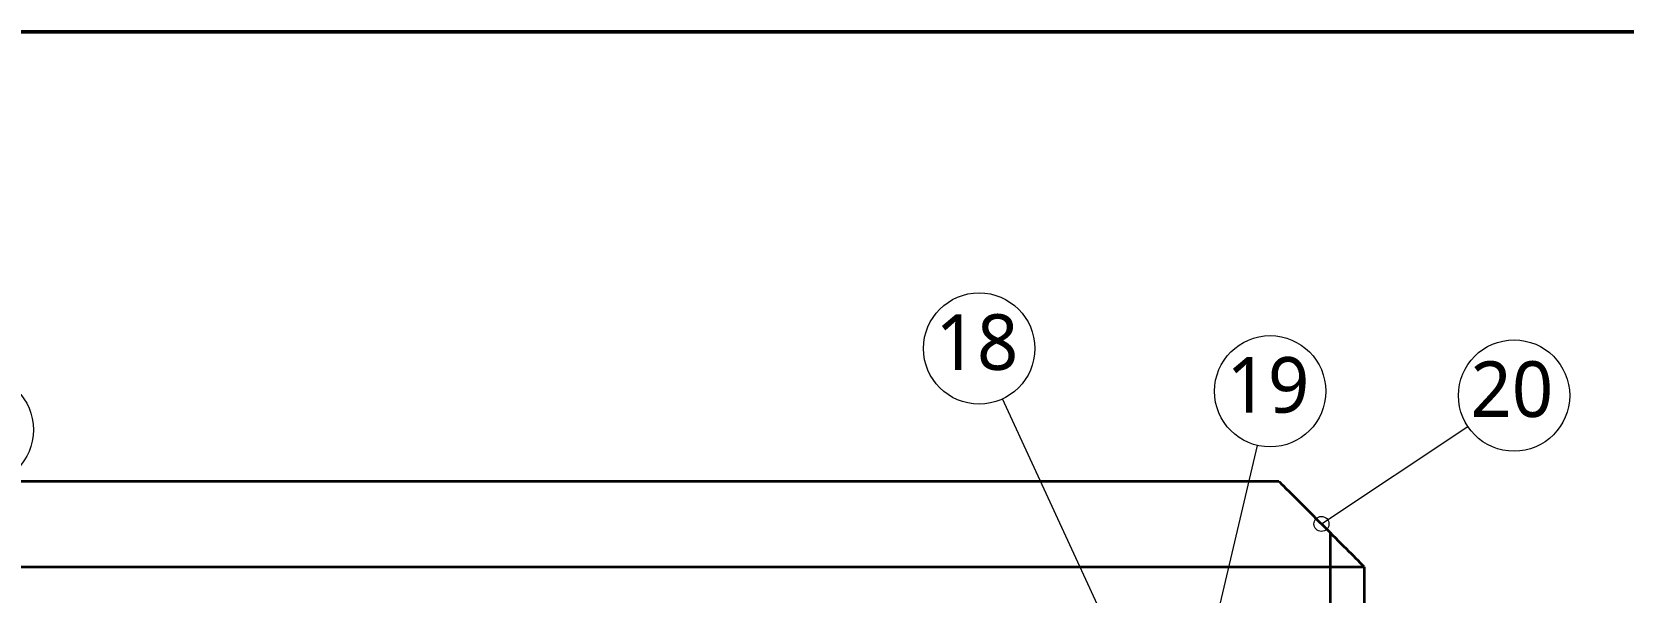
# Model space of a CAD drawing. Header units: millimetres. Extents: x 0 to 420, y 0 to 297.
# Drawn here: x 154.5 to 228.9, y 260.8 to 287 of the extents above; entities that cross this region are included whole.
import ezdxf

# ---------------------------------------------------------------- set-up
doc = ezdxf.new("R2010")
doc.units = ezdxf.units.MM
for name, color, linetype, lineweight in [('BORDER', 7, 'Continuous', 50), ('DIM', 5, 'Continuous', 13), ('TEXT', 7, 'Continuous', 18), ('VISIBLE', 7, 'Continuous', 35)]:
    doc.layers.add(name, color=color, linetype=linetype, lineweight=lineweight)
doc.styles.add('OpenSans', font='OpenSans-Regular.ttf')

msp = doc.modelspace()

# ---------------------------------------------------------------- linework, layer by layer
at = {"layer": 'BORDER'}
msp.add_lwpolyline([(10, 10), (410, 10), (410, 287), (10, 287)], close=True, dxfattribs=at)
at = {"layer": 'DIM'}
for p, q in [((204.8, 259.2), (199.8896, 269.8393)), ((214.8, 264), (221.6367, 268.5578)), ((208.4, 253.2), (211.8045, 267.6691))]:
    msp.add_line(p, q, dxfattribs=at)
for centre, radius in [((198.8, 272.2), 2.6), ((212.4, 270.2), 2.6), ((223.8, 270), 2.6), ((152, 268.4), 2.6), ((214.8, 264), 0.35)]:
    msp.add_circle(centre, radius, dxfattribs=at)
at = {"layer": 'VISIBLE'}
for points in [[(36.4, 266), (212.8, 266)], [(212.8, 266), (212.8137, 265.9863), (212.8547, 265.9453), (212.9228, 265.8772), (213.0174, 265.7826), (213.138, 265.662), (213.2836, 265.5164), (213.4534, 265.3466), (213.646, 265.154), (213.8603, 264.9397), (214.0948, 264.7052), (214.3477, 264.4523), (214.6175, 264.1825), (214.9023, 263.8977), (215.2, 263.6)], [(215.2, 263.6), (215.2, 263.4916), (215.2, 263.3818), (215.2, 263.2709), (215.2, 263.1589), (215.2, 263.0459), (215.2, 262.932), (215.2, 262.8172), (215.2, 262.7018), (215.2, 262.5858), (215.2, 262.4692), (215.2, 262.3523), (215.2, 262.235), (215.2, 262.1176), (215.2, 262)], [(216.8, 262), (216.7079, 262.0921), (216.6123, 262.1877), (216.5134, 262.2866), (216.411, 262.389), (216.3052, 262.4948), (216.1961, 262.6039), (216.0835, 262.7165), (215.9675, 262.8325), (215.8481, 262.9519), (215.7253, 263.0747), (215.5991, 263.2009), (215.4695, 263.3305), (215.3364, 263.4636), (215.2, 263.6)], [(36.4, 262), (215.2, 262)], [(215.2, 262), (215.2, 230)], [(215.2, 262), (216.8, 262)], [(216.8, 262), (216.8, 230)]]:
    msp.add_lwpolyline(points, dxfattribs=at)

# ---------------------------------------------------------------- texts
at = {"layer": 'TEXT', "style": 'OpenSans'}
for s, p in [('18', (196.759, 271.2)), ('19', (210.359, 269.2)), ('20', (221.759, 269))]:
    msp.add_text(s, height=2.6, dxfattribs=at).set_placement(p)

doc.saveas('drawing.dxf')
